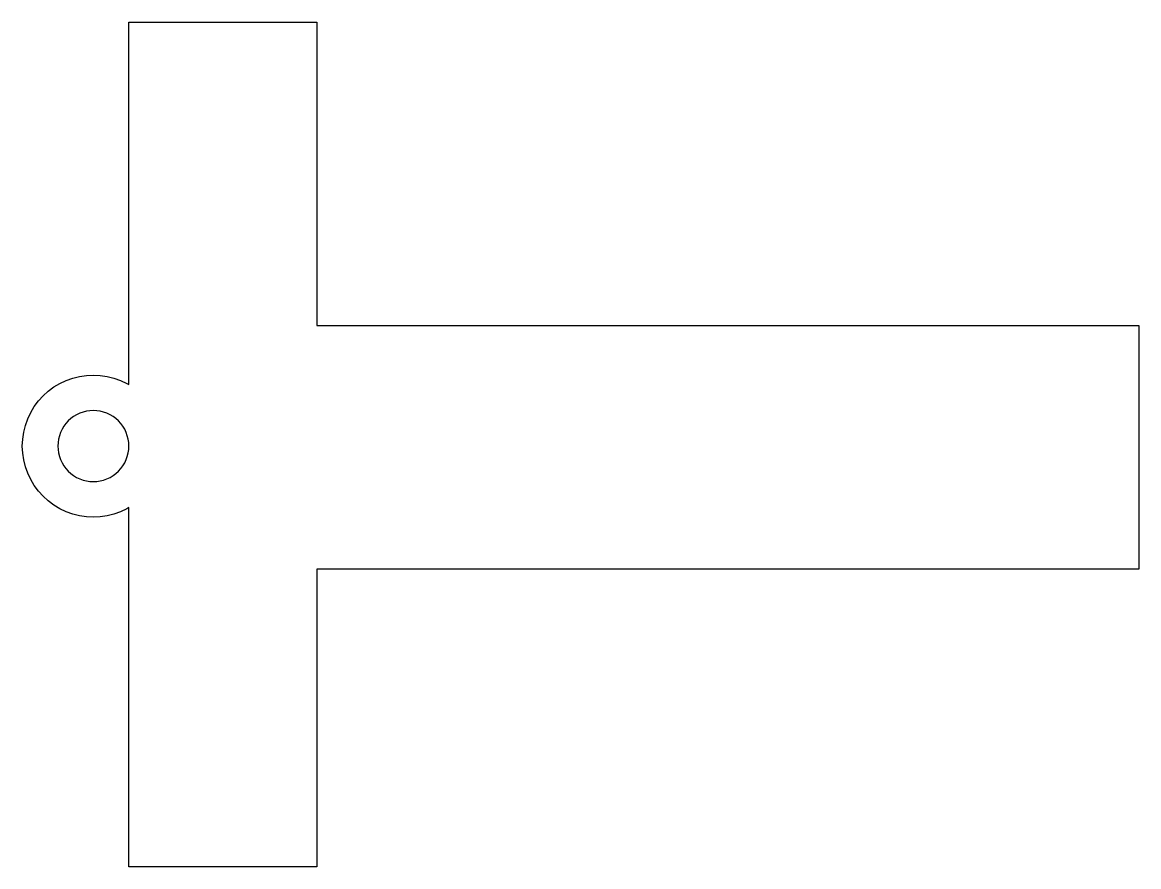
# Model space of a CAD drawing. Header units: millimetres. Extents: x -11.5 to 82.8, y 11.5 to 82.8.
import ezdxf

# ---------------------------------------------------------------- set-up
doc = ezdxf.new("R2010")
doc.units = ezdxf.units.MM

msp = doc.modelspace()

# ---------------------------------------------------------------- linework, layer by layer
at = {"color": 0}
for points in [[(-2.5, 82.81), (13.38, 82.81), (13.38, 57.2), (82.81, 57.2), (82.81, 36.64), (13.38, 36.64), (13.38, 11.5), (-2.5, 11.5), (-2.5, 41.835), (-2.672, 41.732), (-3.204, 41.481), (-3.758, 41.282), (-4.329, 41.139), (-4.912, 41.053), (-5.5, 41.024), (-6.088, 41.053), (-6.671, 41.139), (-7.242, 41.282), (-7.796, 41.481), (-8.328, 41.732), (-8.833, 42.035), (-9.306, 42.386), (-9.743, 42.781), (-10.138, 43.218), (-10.489, 43.691), (-10.792, 44.196), (-11.043, 44.728), (-11.242, 45.282), (-11.385, 45.853), (-11.471, 46.436), (-11.5, 47.024), (-11.471, 47.612), (-11.385, 48.194), (-11.242, 48.766), (-11.043, 49.32), (-10.792, 49.852), (-10.489, 50.357), (-10.138, 50.83), (-9.743, 51.267), (-9.306, 51.662), (-8.833, 52.013), (-8.328, 52.315), (-7.796, 52.567), (-7.242, 52.766), (-6.671, 52.909), (-6.088, 52.995), (-5.5, 53.024), (-4.912, 52.995), (-4.329, 52.909), (-3.758, 52.766), (-3.204, 52.567), (-2.672, 52.315), (-2.5, 52.213), (-2.5, 82.81)], [(-6.085, 49.966), (-6.371, 49.895), (-6.648, 49.796), (-6.914, 49.67), (-7.167, 49.518), (-7.403, 49.343), (-7.621, 49.145), (-7.819, 48.927), (-7.994, 48.691), (-8.146, 48.438), (-8.272, 48.172), (-8.371, 47.895), (-8.442, 47.609), (-8.486, 47.318), (-8.5, 47.024), (-8.486, 46.73), (-8.442, 46.439), (-8.371, 46.153), (-8.272, 45.876), (-8.146, 45.61), (-7.994, 45.357), (-7.819, 45.121), (-7.621, 44.903), (-7.403, 44.705), (-7.167, 44.53), (-6.914, 44.378), (-6.648, 44.252), (-6.371, 44.153), (-6.085, 44.082), (-5.794, 44.038), (-5.5, 44.024), (-5.206, 44.038), (-4.915, 44.082), (-4.629, 44.153), (-4.352, 44.252), (-4.086, 44.378), (-3.833, 44.53), (-3.597, 44.705), (-3.379, 44.903), (-3.181, 45.121), (-3.006, 45.357), (-2.854, 45.61), (-2.728, 45.876), (-2.629, 46.153), (-2.558, 46.439), (-2.514, 46.73), (-2.5, 47.024), (-2.514, 47.318), (-2.558, 47.609), (-2.629, 47.895), (-2.728, 48.172), (-2.854, 48.438), (-3.006, 48.691), (-3.181, 48.927), (-3.379, 49.145), (-3.597, 49.343), (-3.833, 49.518), (-4.086, 49.67), (-4.352, 49.796), (-4.629, 49.895), (-4.915, 49.966), (-5.206, 50.01), (-5.5, 50.024), (-5.794, 50.01), (-6.085, 49.966)]]:
    msp.add_lwpolyline(points, dxfattribs=at)

doc.saveas('drawing.dxf')
